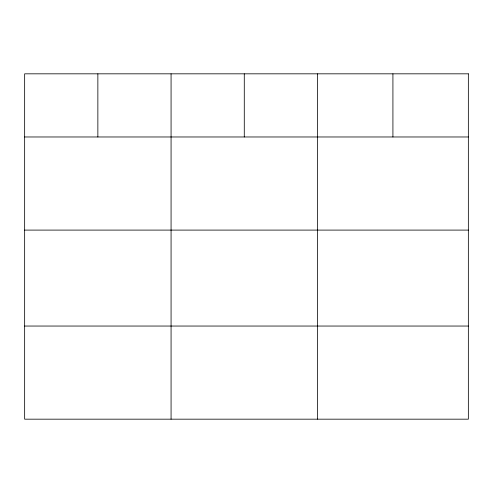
<?xml version="1.0" encoding="UTF-8"?>
<svg xmlns="http://www.w3.org/2000/svg" width="493" height="493" viewBox="0 0 493 493"><rect width="100%" height="100%" fill="white"/><g stroke="black" fill="none" stroke-linecap="round" stroke-linejoin="round"><path stroke-width="0.74" d="M24.65 136.974L468.35 136.974M24.65 230.095L468.35 230.095M24.65 326.046L468.35 326.046M392.921 73.827L392.921 136.974M317.492 73.827L317.492 419.173M244.281 73.827L244.281 136.974M171.071 73.827L171.071 419.173M97.861 73.827L97.861 136.974M468.35 73.827L24.65 73.827L24.65 419.173L468.35 419.173L468.35 73.827"/></g></svg>
